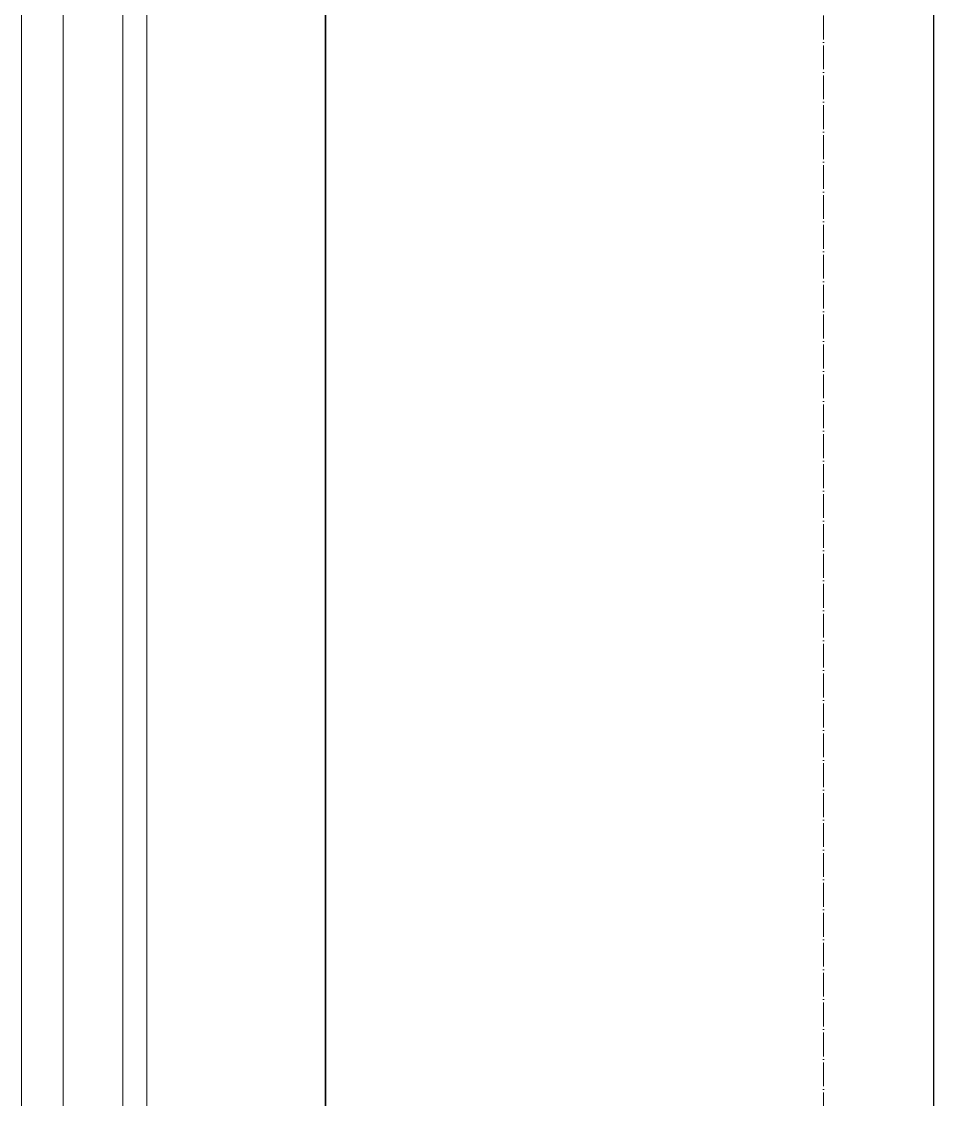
# Model space of a CAD drawing. Header units: millimetres. Extents: x -10438 to 68527, y -5058 to 44223.
# Drawn here: x 45177 to 45942, y 37522 to 38427 of the extents above; entities that cross this region are included whole.
import ezdxf

# ---------------------------------------------------------------- set-up
doc = ezdxf.new("R2010")
doc.units = ezdxf.units.MM
doc.linetypes.add('ADSK_Линия сетки', pattern=[25, 20, -2.5, 0, -2.5])
for name, color, linetype, lineweight in [('Оси', 7, 'Continuous', 9), ('Стены наружные', 7, 'Continuous', 18), ('Стены несущие', 7, 'Continuous', 30), ('Стены отделка', 7, 'Continuous', 30)]:
    doc.layers.add(name, color=color, linetype=linetype, lineweight=lineweight)

msp = doc.modelspace()

# ---------------------------------------------------------------- linework, layer by layer
at = {"layer": 'Оси', "linetype": 'ADSK_Линия сетки'}
msp.add_line((45849.565, -4258.205), (45849.565, 44222.998), dxfattribs=at)
at = {"layer": 'Стены наружные'}
for p, q in [((45176.852, 38845), (45176.852, 28009.438)), ((45211.854, 38845), (45211.854, 28009.313))]:
    msp.add_line(p, q, dxfattribs=at)
at = {"layer": 'Стены несущие'}
for p, q in [((45431.854, 35548.953), (45431.854, 43498.805)), ((45431.854, 42908.805), (45431.854, 35549.953)), ((45941.854, 42908.805), (45941.854, 36980.934))]:
    msp.add_line(p, q, dxfattribs=at)
at = {"layer": 'Стены отделка', "lineweight": 9}
for p, q in [((45261.854, 35548.953), (45261.854, 43668.805)), ((45281.854, 43648.805), (45281.854, 35548.953)), ((45281.854, 35548.953), (45281.854, 43648.805))]:
    msp.add_line(p, q, dxfattribs=at)

doc.saveas('drawing.dxf')
